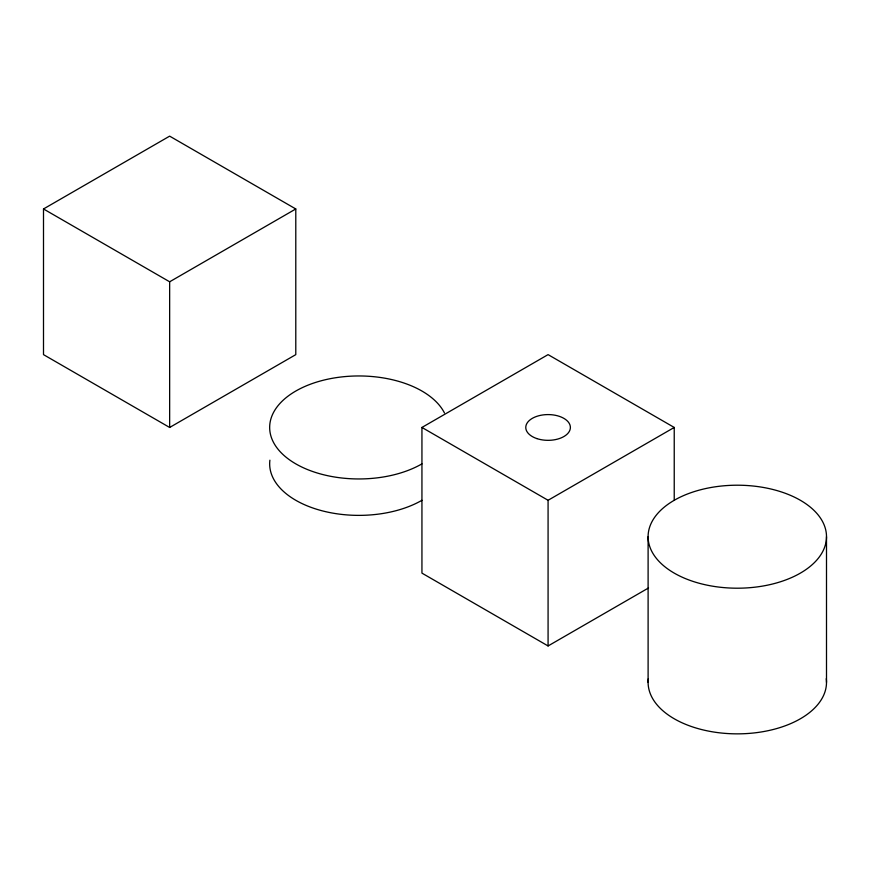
<?xml version="1.0" encoding="UTF-8"?>
<svg xmlns="http://www.w3.org/2000/svg" width="870" height="870" viewBox="0 0 870 870"><rect width="100%" height="100%" fill="white"/><g stroke="black" fill="none" stroke-linecap="round" stroke-linejoin="round"><path stroke-width="1.3" d="M43.5 208.963L169.65 136.144L295.789 208.963L295.789 354.634L169.65 427.464L43.5 354.634L43.5 208.963L169.65 281.793L295.789 208.963M648.531 587.957L548.078 645.953L421.939 573.123L421.939 427.453L548.078 354.623L674.228 427.453L674.228 500.283M421.939 427.453L548.078 500.283L674.228 427.453M826.5 536.703A89.197 51.493 0 0 1 692.705 581.301A89.197 51.493 0 0 1 692.705 492.105A89.197 51.493 0 0 1 826.5 536.703L826.5 682.363M648.106 536.703L648.106 682.363M548.078 500.283L548.078 645.953M169.65 281.793L169.65 427.464M421.939 463.873A89.197 51.493 0 0 1 286.208 457.326A89.197 51.493 0 0 1 319.888 381.136A89.197 51.493 0 0 1 444.45 412.945M421.939 500.293A89.197 51.493 0 0 1 321.813 510.723A89.197 51.493 0 0 1 269.896 460.197M826.272 678.687A89.197 51.493 0 0 1 737.303 733.856A89.197 51.493 0 0 1 648.335 678.687M536.931 438.61A22.305 12.876 0 0 0 570.383 427.453A22.305 12.876 0 0 0 536.931 416.306A22.305 12.876 0 0 0 536.931 438.61"/></g></svg>
